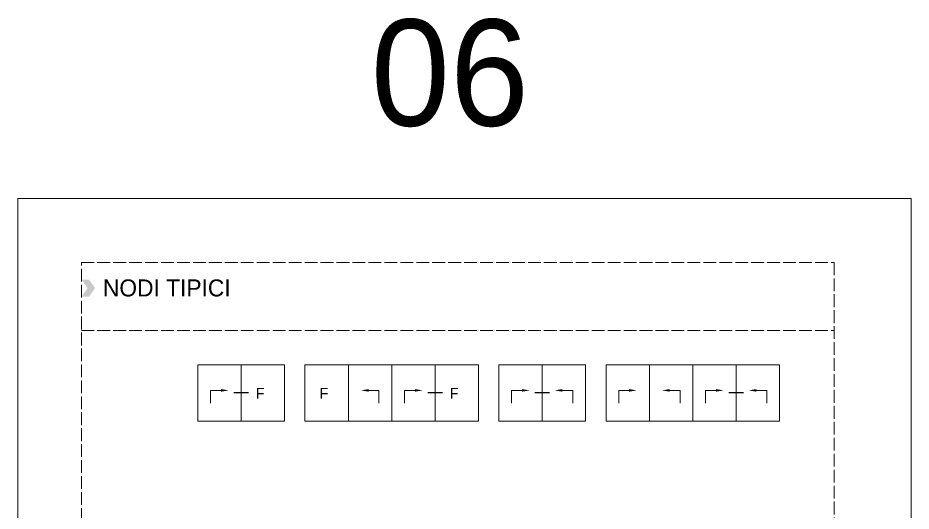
# Model space of a CAD drawing. Header units: millimetres. Extents: x -576 to 4430, y -1196 to 2690.
# Drawn here: x 1300 to 1510, y 223.5 to 339.5 of the extents above; entities that cross this region are included whole.
import ezdxf

# ---------------------------------------------------------------- set-up
doc = ezdxf.new("R2010")
doc.units = ezdxf.units.MM
doc.header["$LTSCALE"] = 0.25
doc.header["$MEASUREMENT"] = 0
doc.linetypes.add('ACAD_ISO02W100', pattern=[15, 12, -3])
doc.linetypes.add('DOT2', pattern=[0.125, 0, -0.125])
doc.layers.get('0').update_dxf_attribs({"lineweight": 5})
doc.layers.add('01_ALUK Logo', color=7, linetype='Continuous')
doc.layers.add('QUOTE', color=254, linetype='Continuous')
doc.layers.add('01_Dimension', color=251, linetype='Continuous', lineweight=9)
doc.layers.add('01_Text', color=40, linetype='Continuous', lineweight=25)
doc.layers.add('01_Fill Border Red', color=7, linetype='Continuous', lineweight=20, true_color=0xe2001a)
doc.layers.add('02_Block Frame', color=7, linetype='Continuous', lineweight=5, true_color=0xe2001a, plot=False)
doc.layers.add('02_Layout Grid', color=252, linetype='DOT2', lineweight=5, plot=False, transparency=0.5)
doc.styles.add('ALUK Main&Secondary Titles', font='GOTHIC.TTF')
doc.styles.add('Aluk Text', font='GOTHIC.TTF')
doc.styles.get("Standard").update_dxf_attribs({"font": 'arial.ttf'})

# ---------------------------------------------------------------- blocks, each defined once
blk = doc.blocks.new('A$C14581')
at = {"layer": '01_Text', "insert": (0, -0.19), "char_height": 2, "attachment_point": 7, "style": 'Aluk Text'}
blk.add_mtext_dynamic_manual_height_columns('{\\fPoppins|b0|i0|c0|p2;\\H0.875x;©  2025 AluK S.A. All rights reserved}', width=51.3351, gutter_width=204.25, heights=[0], dxfattribs=at)
blk = doc.blocks.new('AluK Logo')
at = {"layer": '01_ALUK Logo', "true_color": 0xe2001a}
h = blk.add_hatch(color=242, dxfattribs=at)
h.dxf.hatch_style = 1
h.paths.add_polyline_path([(18.02, 3.04), (19.92, 5.98), (17.56, 5.98), (15.66, 3.11), (15.66, 7.76), (13.58, 7.76), (13.58, 0), (15.66, 0), (15.66, 2.93), (17.53, 0), (20, 0)])
at = {"layer": '01_ALUK Logo', "true_color": 0x323338}
h = blk.add_hatch(color=250, dxfattribs=at)
h.dxf.hatch_style = 1
h.paths.add_polyline_path([(3.94, 0), (5.02, 0), (5.02, 5.96), (3.87, 5.96), (0, 0), (1.15, 0), (2.2, 1.63), (3.94, 1.63)])
h.paths.add_polyline_path([(3.95, 2.64), (2.86, 2.64), (3.95, 4.31)], flags=16)
h = blk.add_hatch(color=250, dxfattribs=at)
h.dxf.hatch_style = 1
h.paths.add_polyline_path([(6.62, 1.12), (6.62, 5.97), (5.53, 5.97), (5.53, 0), (8.38, 0), (8.38, 1.12)])
h = blk.add_hatch(color=250, dxfattribs=at)
h.dxf.hatch_style = 1
h.paths.add_polyline_path([(12.57, 5.97), (11.43, 5.97), (11.43, 2.02, -1), (9.65, 2.02), (9.65, 5.97), (8.52, 5.97), (8.52, 2.02, 0.999791), (12.57, 2.02)])
at = {"layer": '01_ALUK Logo', "color": 242, "lineweight": 0, "true_color": 0xe2001a}
blk.add_lwpolyline([(17.53, 0), (20, 0), (18.02, 3.04), (19.92, 5.98), (17.56, 5.98), (15.66, 3.11), (15.66, 7.76), (13.58, 7.76), (13.58, 0), (15.66, 0), (15.66, 2.93)], close=True, dxfattribs=at)
at = {"layer": '01_ALUK Logo', "color": 250, "lineweight": 0, "true_color": 0x323338}
for points in [[(2.2, 1.63), (3.94, 1.63), (3.94, 0), (5.02, 0), (5.02, 5.96), (3.87, 5.96), (0, 0), (1.15, 0)], [(2.86, 2.64), (3.95, 4.31), (3.95, 2.64)], [(8.38, 0), (8.38, 1.12), (6.62, 1.12), (6.62, 5.97), (5.53, 5.97), (5.53, 0)]]:
    blk.add_lwpolyline(points, close=True, dxfattribs=at)
blk.add_lwpolyline([(9.65, 2.02), (9.65, 5.97), (8.52, 5.97), (8.52, 2.02, 1), (12.57, 2.02), (12.57, 5.97), (11.43, 5.97), (11.43, 2.02, -1)], format="xyb", close=True, dxfattribs=at)
at = {"layer": '01_ALUK Logo', "color": 242, "lineweight": 0, "true_color": 0xe2001a, "insert": (16.69, 7.28), "char_height": 1.06, "attachment_point": 5}
blk.add_mtext_dynamic_manual_height_columns('®', width=0.2845, gutter_width=0.756, heights=[0], dxfattribs=at)
blk = doc.blocks.new('PAGE pari')
at = {"layer": '02_Block Frame', "linetype": 'ACAD_ISO02W100'}
blk.add_line((14.93, 266), (191.93, 266), dxfattribs=at)
at = {"layer": '02_Block Frame'}
blk.add_lwpolyline([(0, 0), (0, 297), (210, 297), (210, 0)], close=True, dxfattribs=at)
at = {"layer": '02_Block Frame', "linetype": 'ACAD_ISO02W100'}
blk.add_lwpolyline([(14.93, 15), (14.93, 282), (191.93, 282), (191.93, 15)], close=True, dxfattribs=at)
at = {"layer": '02_Layout Grid', "color": 6, "ltscale": 0.25}
blk.add_line((127, 5), (127, -5), dxfattribs=at)
at = {"layer": '01_ALUK Logo', "xscale": 0.9841678626162992, "yscale": 0.9841678626162992, "zscale": 0.9841678626162992}
blk.add_blockref('AluK Logo', (172.32, 5), dxfattribs=at)
at = {"layer": '01_Text'}
blk.add_blockref('A$C14581', (127, 5), dxfattribs=at)

msp = doc.modelspace()

# ---------------------------------------------------------------- linework, layer by layer
at = {"layer": '01_Dimension', "color": 8}
for p, q in [((1352.506, 244.677), (1352.506, 257.939)), ((1377.696, 244.677), (1377.696, 257.939)), ((1387.891, 244.677), (1387.891, 257.939)), ((1398.086, 244.677), (1398.086, 257.939)), ((1423.277, 244.677), (1423.277, 257.939)), ((1448.467, 244.677), (1448.467, 257.939)), ((1458.662, 244.677), (1458.662, 257.939)), ((1468.857, 244.677), (1468.857, 257.939))]:
    msp.add_line(p, q, dxfattribs=at)
at = {"layer": '01_Dimension'}
for p, q in [((1348.05, 251.908), (1345.303, 251.908)), ((1345.303, 251.908), (1345.303, 248.908)), ((1382.152, 251.908), (1384.899, 251.908)), ((1384.899, 251.908), (1384.899, 248.908)), ((1393.63, 251.908), (1390.883, 251.908)), ((1390.883, 251.908), (1390.883, 248.908)), ((1418.821, 251.908), (1416.074, 251.908)), ((1416.074, 251.908), (1416.074, 248.908)), ((1427.732, 251.908), (1430.479, 251.908)), ((1430.479, 251.908), (1430.479, 248.908)), ((1444.011, 251.908), (1441.264, 251.908)), ((1441.264, 251.908), (1441.264, 248.908)), ((1452.923, 251.908), (1455.67, 251.908)), ((1455.67, 251.908), (1455.67, 248.908)), ((1464.401, 251.908), (1461.654, 251.908)), ((1461.654, 251.908), (1461.654, 248.908)), ((1473.313, 251.908), (1476.06, 251.908)), ((1476.06, 251.908), (1476.06, 248.908))]:
    msp.add_line(p, q, dxfattribs=at)
at = {"layer": '01_Dimension', "color": 8}
for points in [[(1362.701, 244.677), (1342.31, 244.677), (1342.31, 257.939), (1362.701, 257.939)], [(1408.281, 244.677), (1367.501, 244.677), (1367.501, 257.939), (1408.281, 257.939)], [(1433.472, 244.677), (1413.081, 244.677), (1413.081, 257.939), (1433.472, 257.939)], [(1479.052, 244.677), (1438.272, 244.677), (1438.272, 257.939), (1479.052, 257.939)]]:
    msp.add_lwpolyline(points, close=True, dxfattribs=at)
at = {"layer": '01_Dimension'}
for points in [[(1347.75, 252.208), (1347.75, 251.608), (1349.55, 251.908)], [(1382.452, 252.208), (1382.452, 251.608), (1380.652, 251.908)], [(1393.33, 252.208), (1393.33, 251.608), (1395.13, 251.908)], [(1418.521, 252.208), (1418.521, 251.608), (1420.321, 251.908)], [(1428.032, 252.208), (1428.032, 251.608), (1426.232, 251.908)], [(1443.711, 252.208), (1443.711, 251.608), (1445.511, 251.908)], [(1453.223, 252.208), (1453.223, 251.608), (1451.423, 251.908)], [(1464.101, 252.208), (1464.101, 251.608), (1465.901, 251.908)], [(1473.613, 252.208), (1473.613, 251.608), (1471.813, 251.908)]]:
    msp.add_solid(points, dxfattribs=at)
at = {"layer": '01_Fill Border Red'}
for points in [[(1318.141, 275.971), (1316.412, 275.971), (1316.73, 277.971), (1315, 277.971)], [(1316.73, 273.971), (1315, 273.971), (1318.141, 275.971), (1316.412, 275.971)]]:
    msp.add_solid(points, dxfattribs=at)
at = {"layer": 'QUOTE', "color": 3}
for p, q in [((1354.223, 251.308), (1350.788, 251.308)), ((1399.804, 251.308), (1396.369, 251.308)), ((1424.994, 251.308), (1421.559, 251.308)), ((1470.575, 251.308), (1467.14, 251.308))]:
    msp.add_line(p, q, dxfattribs=at)

# ---------------------------------------------------------------- block references
msp.add_blockref('PAGE pari', (1300, 0))

# ---------------------------------------------------------------- texts
at = {"layer": '01_Text', "ltscale": 0.25, "style": 'Aluk Text'}
for s, width, insert, char_height, attachment_point in [('06', 46.83298, (1382.981, 339.129), 25, 1), ('F', 3.17792, (1357.998, 252.486), 2.5, 3), ('F', 3.17792, (1372.993, 252.486), 2.5, 3), ('F', 3.17792, (1403.579, 252.486), 2.5, 3)]:
    msp.add_mtext_dynamic_manual_height_columns(s, width=width, gutter_width=12.5, heights=[0], dxfattribs=dict(at, insert=insert, char_height=char_height, attachment_point=attachment_point))
at = {"layer": '01_Text', "insert": (1320, 275.971), "char_height": 4, "attachment_point": 4, "style": 'ALUK Main&Secondary Titles'}
msp.add_mtext_dynamic_manual_height_columns('NODI TIPICI', width=120.62971, gutter_width=15, heights=[0], dxfattribs=at)

doc.saveas('drawing.dxf')
